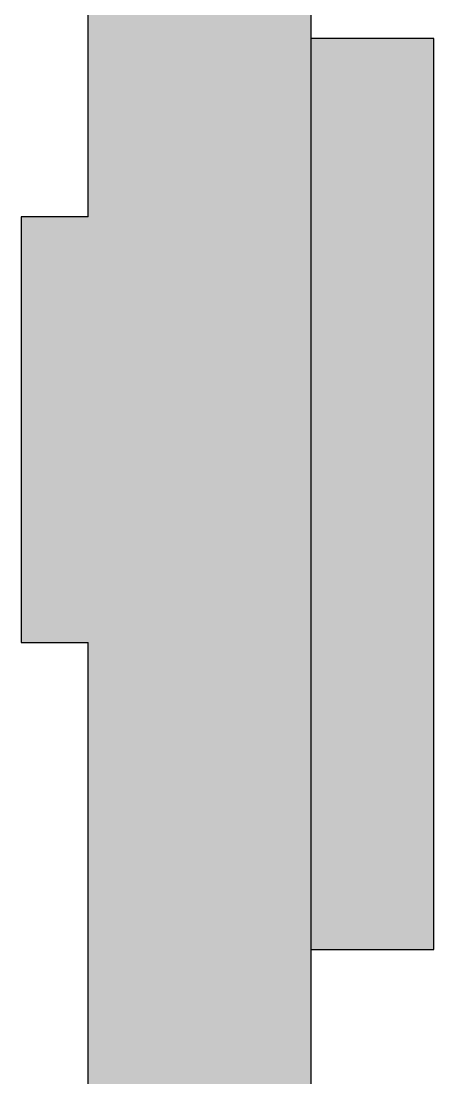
# Model space of a CAD drawing. Header units: inches. Extents: x -1176 to 1545, y -2552 to 978.
# Drawn here: x -1041.1 to -1004.1, y 507.4 to 602.1 of the extents above; entities that cross this region are included whole.
import ezdxf

# ---------------------------------------------------------------- set-up
doc = ezdxf.new("R2010")
doc.units = ezdxf.units.IN
doc.header["$MEASUREMENT"] = 0
doc.layers.add('A-WALL', color=113, linetype='Continuous', lineweight=18)
doc.layers.add('A-WALL-PATT', color=111, linetype='Continuous', lineweight=18)

msp = doc.modelspace()

# ---------------------------------------------------------------- hatches: boundary and pattern name
at = {"layer": 'A-WALL-PATT'}
h = msp.add_hatch(color=7, dxfattribs=at)
h.paths.add_polyline_path([(-1017.062, 16.255), (-1015.062, 16.255), (-1015.062, 96.005), (-1035.062, 96.005), (-1035.062, 16.255)], flags=0)
h.paths.add_polyline_path([(-1015.062, 133.505), (-1015.062, 216.005), (-1035.062, 216.005), (-1035.062, 133.505)], flags=0)
h.paths.add_polyline_path([(-1015.062, 253.505), (-1015.062, 342.005), (-1035.062, 342.005), (-1035.062, 253.505), (-1015.603, 253.505)], flags=0)
h.paths.add_polyline_path([(-1015.062, 379.505), (-1015.062, 468.124), (-1035.062, 468.124), (-1035.062, 379.505), (-1015.603, 379.505)], flags=0)
h.paths.add_polyline_path([(-1015.603, 505.624), (-1015.062, 505.624), (-1015.062, 604.374), (-1035.062, 604.374), (-1035.062, 505.624)], flags=0)
h.paths.add_polyline_path([(-1015.062, 641.874), (-1015.062, 729.874), (-1035.062, 729.874), (-1035.062, 641.874)], flags=0)
h.paths.add_polyline_path([(-1015.062, 767.374), (-1015.062, 789.874), (-1035.062, 789.874), (-1035.062, 767.374)], flags=0)
at = {"layer": 'A-WALL-PATT', "lineweight": 9}
for points in [[(-1015.062, 518.874), (-1004.062, 518.874), (-1004.062, 600.529), (-1015.062, 600.529), (-1015.062, 546.918)], [(-1039.052, 546.409), (-1035.062, 546.409), (-1035.062, 584.568), (-1041.062, 584.568), (-1041.062, 546.409)]]:
    msp.add_hatch(color=7, dxfattribs=at).paths.add_polyline_path(points, flags=0)

# ---------------------------------------------------------------- linework, layer by layer
at = {"layer": 'A-WALL', "color": 8, "lineweight": 30}
for p, q in [((-1035.062, 584.568), (-1035.062, 604.374)), ((-1015.062, 505.624), (-1015.062, 604.374)), ((-1004.062, 600.529), (-1015.062, 600.529)), ((-1004.062, 518.874), (-1004.062, 600.529)), ((-1041.062, 584.568), (-1041.062, 546.409)), ((-1035.062, 584.568), (-1041.062, 584.568)), ((-1041.062, 546.409), (-1035.062, 546.409)), ((-1035.062, 505.624), (-1035.062, 546.409)), ((-1015.062, 518.874), (-1004.062, 518.874))]:
    msp.add_line(p, q, dxfattribs=at)

doc.saveas('drawing.dxf')
